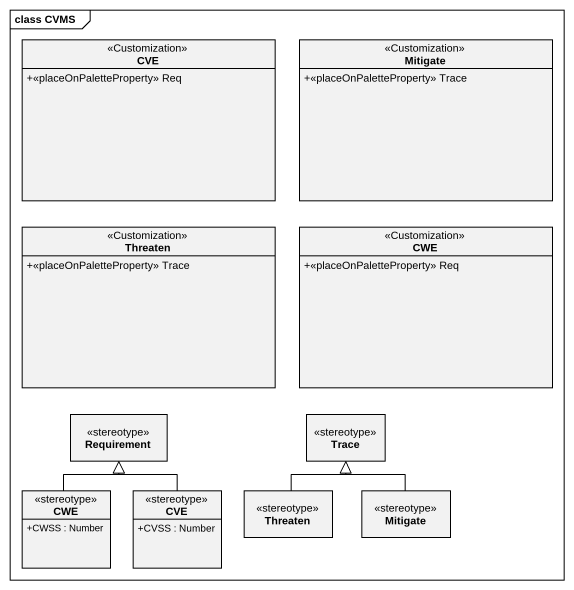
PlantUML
@startuml
mainframe class CVMS
hide circle
hide empty members
skinparam classAttributeIconSize 0
class CVE <<Customization>> {
  +<<placeOnPaletteProperty>> Req
}
class Mitigate <<Customization>> {
  +<<placeOnPaletteProperty>> Trace
}
class Threaten <<Customization>> {
  +<<placeOnPaletteProperty>> Trace
}
class CWE <<Customization>> {
  +<<placeOnPaletteProperty>> Req
}
class Requirement <<stereotype>>
class Trace <<stereotype>>
class "CWE" as CWE_2 <<stereotype>> {
  +CWSS : Number
}
class "CVE" as CVE_2 <<stereotype>> {
  +CVSS : Number
}
class "Threaten" as Threaten_2 <<stereotype>>
class "Mitigate" as Mitigate_2 <<stereotype>>
CWE_2 -up-|> Requirement
CVE_2 -up-|> Requirement
Threaten_2 -up-|> Trace
Mitigate_2 -up-|> Trace
@enduml
